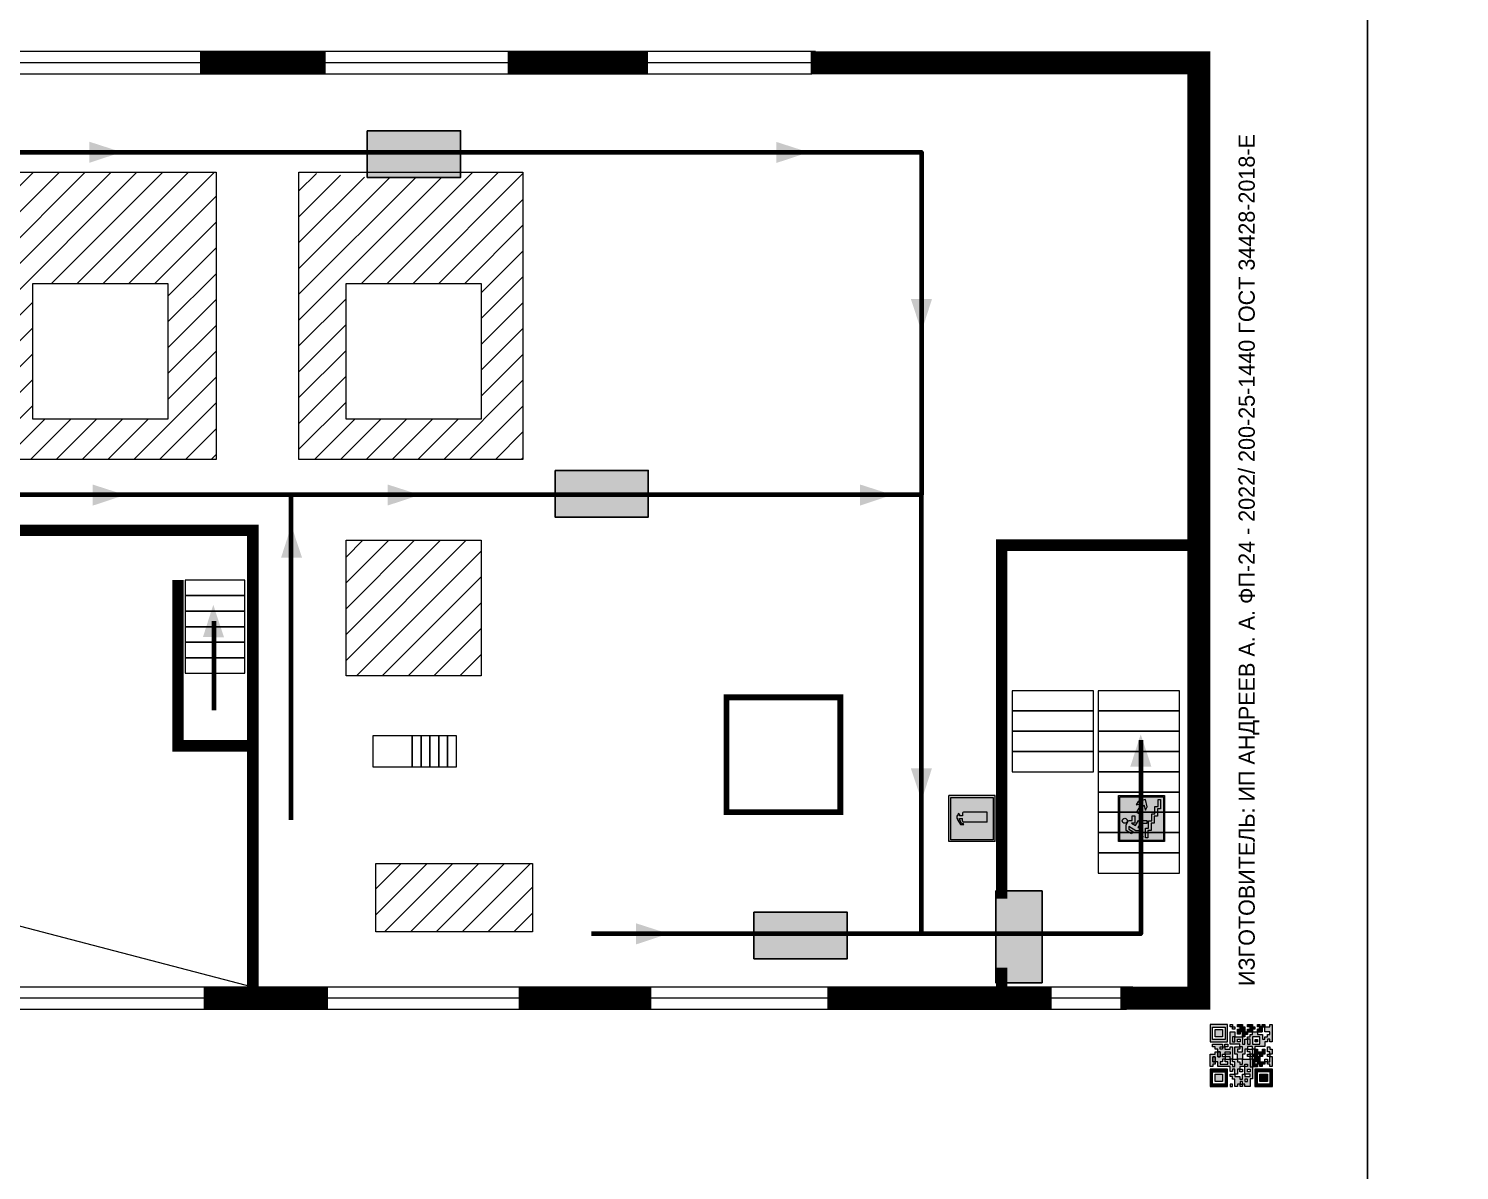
# Model space of a CAD drawing. Header units: millimetres. Extents: x 13810 to 67229, y 12374 to 21950.
# Drawn here: x 19426.9 to 19675.6, y 14956.4 to 15154.9 of the extents above; entities that cross this region are included whole.
import ezdxf

# ---------------------------------------------------------------- set-up
doc = ezdxf.new("R2010")
doc.units = ezdxf.units.MM
doc.layers.add('План_Штампы', color=7, linetype='Continuous')
doc.styles.add('обычный', font='arial.ttf')
pattern_1 = [(225, (40400.9095, 18281.769), (2.24506403, -2.24506403), [])]

# ---------------------------------------------------------------- blocks, each defined once
blk = doc.blocks.new('QR')
at = {"lineweight": 0}
h = blk.add_hatch(color=256, dxfattribs=at)
h.dxf.hatch_style = 1
h.paths.add_polyline_path([(9241.16, 2687.38), (9242.01, 2687.38), (9242.01, 2687.83), (9241.59, 2687.83), (9241.59, 2688.68), (9239.45, 2688.68), (9239.45, 2688.25), (9239.86, 2688.25), (9239.86, 2687.83), (9240.29, 2687.83), (9240.29, 2688.25), (9241.16, 2688.25), (9241.16, 2687.83), (9240.29, 2687.83), (9240.29, 2687.38), (9239.45, 2687.38), (9239.45, 2685.22), (9238.57, 2685.22), (9238.57, 2684.8), (9239.02, 2684.8), (9239.02, 2684.37), (9238.13, 2684.37), (9238.13, 2683.92), (9239.02, 2683.92), (9239.02, 2683.5), (9239.44, 2683.5), (9239.44, 2682.64), (9239.87, 2682.64), (9239.87, 2682.18), (9239.44, 2682.18), (9239.44, 2682.64), (9238.13, 2682.64), (9238.13, 2681.76), (9237.71, 2681.76), (9237.71, 2682.64), (9238.13, 2682.64), (9238.13, 2683.07), (9237.27, 2683.07), (9237.27, 2683.51), (9237.71, 2683.51), (9237.71, 2684.37), (9238.13, 2684.37), (9238.13, 2685.22), (9237.71, 2685.22), (9237.71, 2684.8), (9237.28, 2684.8), (9237.28, 2684.38), (9235.98, 2684.38), (9235.98, 2683.92), (9236.4, 2683.92), (9236.4, 2683.49), (9236.84, 2683.49), (9236.84, 2683.07), (9236.4, 2683.07), (9236.4, 2682.64), (9235.98, 2682.64), (9235.98, 2681.76), (9237.29, 2681.76), (9237.29, 2681.33), (9239.43, 2681.33), (9239.43, 2681.76), (9240.74, 2681.76), (9240.74, 2683.05), (9239.87, 2683.05), (9239.87, 2683.5), (9240.29, 2683.5), (9240.29, 2683.91), (9240.74, 2683.91), (9240.74, 2684.81), (9240.29, 2684.81), (9240.29, 2684.79), (9240.29, 2684.37), (9239.45, 2684.37), (9239.45, 2684.8), (9239.87, 2684.8), (9239.87, 2685.21), (9240.74, 2685.21), (9240.74, 2686.1), (9240.29, 2686.1), (9240.29, 2685.64), (9239.86, 2685.64), (9239.86, 2686.95), (9240.29, 2686.95), (9240.29, 2686.52), (9240.74, 2686.52), (9240.74, 2686.1), (9241.16, 2686.1), (9241.16, 2686.53), (9241.59, 2686.53), (9241.59, 2686.1), (9242.02, 2686.1), (9242.02, 2685.21), (9241.59, 2685.21), (9241.59, 2686.1), (9241.16, 2686.1), (9241.16, 2685.21), (9240.74, 2685.21), (9240.74, 2684.81), (9242.89, 2684.81), (9242.89, 2685.22), (9242.47, 2685.22), (9242.47, 2686.11), (9242.89, 2686.11), (9242.89, 2686.52), (9242.46, 2686.52), (9242.46, 2686.95), (9242.89, 2686.95), (9242.89, 2686.52), (9243.32, 2686.52), (9243.32, 2688.26), (9242.9, 2688.26), (9242.9, 2687.83), (9242.47, 2687.83), (9242.47, 2687.38), (9242.01, 2687.38), (9242.01, 2686.94), (9241.16, 2686.94)])
h.paths.add_polyline_path([(9239.02, 2682.18), (9239.02, 2681.76), (9238.54, 2681.76), (9238.54, 2682.18)], flags=16)
h.paths.add_polyline_path([(9237.27, 2682.65), (9237.27, 2682.19), (9236.83, 2682.19), (9236.83, 2682.65)], flags=16)
h = blk.add_hatch(color=256, dxfattribs=at)
h.dxf.hatch_style = 1
h.paths.add_polyline_path([(9238.15, 2687.83), (9236.83, 2687.83), (9236.83, 2686.52), (9238.15, 2686.52)], flags=0)
h.paths.add_polyline_path([(9239.01, 2685.65), (9239.01, 2688.68), (9235.98, 2688.68), (9235.98, 2685.65)])
h.paths.add_polyline_path([(9236.41, 2686.1), (9236.41, 2688.26), (9238.56, 2688.26), (9238.56, 2686.1)], flags=16)
h.paths.add_polyline_path([(9236.83, 2686.52), (9236.83, 2687.83), (9238.15, 2687.83), (9238.15, 2686.52)], flags=0)
h = blk.add_hatch(color=256, dxfattribs=at)
h.dxf.hatch_style = 1
h.paths.add_polyline_path([(9238.15, 2686.52), (9238.15, 2687.83), (9236.83, 2687.83), (9236.83, 2686.52)])
h.paths.add_polyline_path([(9245.91, 2686.52), (9245.91, 2687.83), (9244.59, 2687.83), (9244.59, 2686.52)], flags=0)
h.paths.add_polyline_path([(9246.77, 2685.65), (9246.77, 2688.68), (9243.74, 2688.68), (9243.74, 2685.65)])
h.paths.add_polyline_path([(9244.17, 2686.1), (9244.17, 2688.26), (9246.32, 2688.26), (9246.32, 2686.1)], flags=16)
h.paths.add_polyline_path([(9244.59, 2686.52), (9244.59, 2687.83), (9245.91, 2687.83), (9245.91, 2686.52)], flags=0)
h = blk.add_hatch(color=256, dxfattribs=at)
h.dxf.hatch_style = 1
h.paths.add_polyline_path([(9240.75, 2681.76), (9240.75, 2681.35), (9241.17, 2681.35), (9241.17, 2681.76)])
h.paths.add_polyline_path([(9241.6, 2682.18), (9241.17, 2682.18), (9241.17, 2681.76), (9241.6, 2681.76)])
h.paths.add_polyline_path([(9242.47, 2681.34), (9242.47, 2682.19), (9242.02, 2682.19), (9242.02, 2681.76), (9241.6, 2681.76), (9241.6, 2681.34)])
h.paths.add_polyline_path([(9239.87, 2678.3), (9239.44, 2678.3), (9239.44, 2677.89), (9241.17, 2677.89), (9241.17, 2678.3), (9240.28, 2678.3), (9240.28, 2678.73), (9239.87, 2678.73)])
h.paths.add_polyline_path([(9240.75, 2678.73), (9240.75, 2679.19), (9240.28, 2679.19), (9240.28, 2678.73)])
h.paths.add_polyline_path([(9241.6, 2678.73), (9241.17, 2678.73), (9241.17, 2678.3), (9241.6, 2678.3)])
h.paths.add_polyline_path([(9242.02, 2678.3), (9241.6, 2678.3), (9241.6, 2677.89), (9242.48, 2677.89), (9242.48, 2678.31), (9242.9, 2678.31), (9242.9, 2678.73), (9242.02, 2678.73)])
h.paths.add_polyline_path([(9246.36, 2684.37), (9246.36, 2684.79), (9245.93, 2684.79), (9245.93, 2684.37)])
h.paths.add_polyline_path([(9246.78, 2685.2), (9246.36, 2685.2), (9246.36, 2684.79), (9246.78, 2684.79)])
h.paths.add_polyline_path([(9245.91, 2687.83), (9244.59, 2687.83), (9244.59, 2686.52), (9245.91, 2686.52)])
h = blk.add_hatch(color=256, dxfattribs=at)
h.dxf.hatch_style = 1
h.paths.add_polyline_path([(9243.32, 2686.11), (9242.89, 2686.11), (9242.89, 2685.64), (9243.32, 2685.64)])
h.paths.add_polyline_path([(9239.02, 2683.07), (9239.02, 2683.5), (9238.56, 2683.5), (9238.56, 2683.07)])
h.paths.add_polyline_path([(9236.4, 2684.8), (9236.4, 2685.22), (9235.98, 2685.22), (9235.98, 2684.8)])
h.paths.add_polyline_path([(9236.4, 2683.07), (9236.4, 2683.49), (9235.98, 2683.49), (9235.98, 2683.07)])
h = blk.add_hatch(color=256, dxfattribs=at)
h.dxf.hatch_style = 1
h.paths.add_polyline_path([(9243.32, 2682.64), (9243.32, 2683.07), (9244.62, 2683.07), (9244.62, 2684.37), (9243.74, 2684.37), (9243.74, 2684.8), (9244.62, 2684.8), (9244.62, 2684.37), (9245.48, 2684.37), (9245.48, 2685.22), (9243.32, 2685.22), (9243.32, 2683.5), (9242.89, 2683.5), (9242.89, 2683.06), (9242.01, 2683.06), (9242.01, 2683.91), (9242.47, 2683.91), (9242.47, 2683.5), (9242.89, 2683.5), (9242.89, 2684.38), (9241.59, 2684.38), (9241.59, 2683.91), (9240.74, 2683.91), (9240.74, 2683.05), (9241.59, 2683.05), (9241.59, 2682.64), (9242.47, 2682.64), (9242.47, 2682.19), (9242.91, 2682.19), (9242.91, 2681.34), (9242.48, 2681.34), (9242.48, 2680.91), (9242.91, 2680.91), (9242.91, 2679.17), (9243.75, 2679.17), (9243.75, 2678.73), (9244.2, 2678.73), (9244.2, 2678.3), (9243.75, 2678.3), (9243.75, 2677.88), (9246.78, 2677.88), (9246.78, 2678.3), (9246.35, 2678.3), (9246.35, 2679.19), (9245.48, 2679.19), (9245.48, 2678.31), (9245.05, 2678.31), (9245.05, 2678.73), (9244.62, 2678.73), (9244.62, 2679.19), (9244.2, 2679.19), (9244.2, 2679.61), (9245.05, 2679.61), (9245.05, 2680.46), (9245.48, 2680.46), (9245.48, 2681.34), (9245.04, 2681.34), (9245.04, 2681.76), (9244.63, 2681.76), (9244.63, 2682.19), (9244.21, 2682.19), (9244.21, 2681.76), (9243.32, 2681.76), (9243.32, 2682.19), (9244.21, 2682.19), (9244.21, 2682.64)])
h.paths.add_polyline_path([(9243.75, 2683.49), (9243.75, 2683.92), (9244.21, 2683.92), (9244.21, 2683.49)], flags=16)
h.paths.add_polyline_path([(9243.32, 2681.34), (9244.63, 2681.34), (9244.63, 2680.04), (9243.32, 2680.04)], flags=16)
h.paths.add_polyline_path([(9243.76, 2680.89), (9244.18, 2680.89), (9244.18, 2680.48), (9243.76, 2680.48)], flags=0)
h = blk.add_hatch(color=256, dxfattribs=at)
h.dxf.hatch_style = 1
h.paths.add_polyline_path([(9246.36, 2683.07), (9246.78, 2683.07), (9246.78, 2683.92), (9246.36, 2683.92), (9246.36, 2683.49), (9245.92, 2683.49), (9245.92, 2683.92), (9245.06, 2683.92), (9245.06, 2683.49), (9245.48, 2683.49), (9245.48, 2683.07), (9244.62, 2683.07), (9244.62, 2682.65), (9245.05, 2682.65), (9245.05, 2682.18), (9245.48, 2682.18), (9245.48, 2682.65), (9246.36, 2682.65)])
h.paths.add_polyline_path([(9246.78, 2682.18), (9246.36, 2682.18), (9246.36, 2681.75), (9245.92, 2681.75), (9245.92, 2682.18), (9245.48, 2682.18), (9245.48, 2681.34), (9245.48, 2681.34), (9245.94, 2681.34), (9245.94, 2680.91), (9246.36, 2680.91), (9246.36, 2681.34), (9246.78, 2681.34)])
h = blk.add_hatch(color=256, dxfattribs=at)
h.dxf.hatch_style = 1
h.paths.add_polyline_path([(9242.02, 2680.46), (9242.48, 2680.46), (9242.48, 2680.91), (9241.58, 2680.91), (9241.58, 2681.35), (9241.17, 2681.35), (9241.17, 2680.91), (9240.75, 2680.91), (9240.75, 2681.33), (9239.43, 2681.33), (9239.43, 2680.46), (9239.86, 2680.46), (9239.86, 2680.92), (9240.3, 2680.92), (9240.3, 2680.46), (9239.86, 2680.46), (9239.86, 2680.04), (9239.44, 2680.04), (9239.44, 2679.62), (9239.86, 2679.62), (9239.86, 2679.19), (9240.29, 2679.19), (9240.29, 2680.03), (9241.18, 2680.03), (9241.18, 2680.47), (9241.6, 2680.47), (9241.6, 2680.03), (9241.18, 2680.03), (9241.18, 2679.61), (9241.6, 2679.61), (9241.6, 2679.19), (9242.47, 2679.19), (9242.47, 2679.6), (9242.02, 2679.6)])
h = blk.add_hatch(color=256, dxfattribs=at)
h.dxf.hatch_style = 1
h.paths.add_polyline_path([(9235.98, 2680.9), (9235.98, 2677.86), (9239.02, 2677.86), (9239.02, 2680.9)])
h.paths.add_polyline_path([(9238.57, 2680.48), (9238.57, 2678.32), (9236.41, 2678.32), (9236.41, 2680.48)], flags=16)
h.paths.add_polyline_path([(9238.15, 2680.05), (9238.15, 2678.74), (9236.83, 2678.74), (9236.83, 2680.05)], flags=0)
h = blk.add_hatch(color=256, dxfattribs=at)
h.dxf.hatch_style = 1
h.paths.add_polyline_path([(9238.15, 2680.05), (9236.83, 2680.05), (9236.83, 2678.74), (9238.15, 2678.74)])
h = blk.add_hatch(color=256, dxfattribs=at)
h.dxf.hatch_style = 1
h.paths.add_polyline_path([(9244.18, 2680.48), (9244.18, 2680.89), (9243.76, 2680.89), (9243.76, 2680.48)])
h = blk.add_hatch(color=256, dxfattribs=at)
h.dxf.hatch_style = 1
h.paths.add_polyline_path([(9245.93, 2680.04), (9245.93, 2680.46), (9245.48, 2680.46), (9245.48, 2679.62), (9246.35, 2679.62), (9246.35, 2680.04)])
h.paths.add_polyline_path([(9246.78, 2680.04), (9246.78, 2680.46), (9246.35, 2680.46), (9246.35, 2680.04)])
h.paths.add_polyline_path([(9246.78, 2679.18), (9246.78, 2679.62), (9246.35, 2679.62), (9246.35, 2679.18)])
for points in [[(9237.71, 2685.22), (9238.13, 2685.22), (9238.13, 2684.37), (9237.71, 2684.37), (9237.71, 2683.51), (9237.27, 2683.51), (9237.27, 2683.07), (9238.13, 2683.07), (9238.13, 2682.64), (9237.71, 2682.64), (9237.71, 2681.76), (9238.13, 2681.76), (9238.13, 2682.64), (9239.44, 2682.64), (9239.44, 2683.5), (9239.02, 2683.5), (9239.02, 2683.07), (9238.56, 2683.07), (9238.56, 2683.5), (9239.02, 2683.5), (9239.02, 2683.92), (9238.13, 2683.92), (9238.13, 2684.37), (9239.02, 2684.37), (9239.02, 2684.8), (9238.57, 2684.8), (9238.57, 2685.22), (9239.45, 2685.22), (9239.45, 2687.38), (9240.29, 2687.38), (9240.29, 2687.83), (9239.86, 2687.83), (9239.86, 2688.25), (9239.45, 2688.25), (9239.45, 2688.68), (9241.59, 2688.68), (9241.59, 2687.83), (9242.01, 2687.83), (9242.01, 2687.38), (9242.47, 2687.38), (9242.47, 2687.83), (9242.9, 2687.83), (9242.9, 2688.26), (9243.32, 2688.26), (9243.32, 2686.52), (9242.89, 2686.52), (9242.89, 2686.11), (9243.32, 2686.11), (9243.32, 2685.64), (9242.89, 2685.64), (9242.89, 2686.11), (9242.47, 2686.11), (9242.47, 2685.22), (9242.89, 2685.22), (9242.89, 2684.81), (9240.74, 2684.81), (9240.74, 2683.91), (9241.59, 2683.91), (9241.59, 2684.38), (9242.89, 2684.38), (9242.89, 2683.5), (9242.47, 2683.5), (9242.47, 2683.91), (9242.01, 2683.91), (9242.01, 2683.06), (9242.89, 2683.06), (9242.89, 2683.5), (9243.32, 2683.5), (9243.32, 2685.22), (9245.48, 2685.22), (9245.48, 2684.37), (9244.62, 2684.37), (9244.62, 2683.07), (9245.48, 2683.07), (9245.48, 2683.49), (9245.06, 2683.49), (9245.06, 2683.92), (9245.92, 2683.92), (9245.92, 2683.49), (9246.36, 2683.49), (9246.36, 2683.92), (9246.78, 2683.92), (9246.78, 2683.07), (9246.36, 2683.07), (9246.36, 2682.65), (9245.48, 2682.65), (9245.48, 2682.18), (9245.92, 2682.18), (9245.92, 2681.75), (9246.36, 2681.75), (9246.36, 2682.18), (9246.78, 2682.18), (9246.78, 2681.34), (9246.36, 2681.34), (9246.36, 2680.91), (9245.94, 2680.91), (9245.94, 2681.34), (9245.48, 2681.34), (9245.48, 2680.46), (9245.93, 2680.46), (9245.93, 2680.04), (9246.35, 2680.04), (9246.35, 2680.46), (9246.78, 2680.46), (9246.78, 2680.04), (9246.78, 2680.04), (9246.35, 2680.04), (9246.35, 2679.62), (9246.78, 2679.62), (9246.78, 2679.18), (9246.35, 2679.18), (9246.35, 2678.3), (9246.78, 2678.3), (9246.78, 2677.88), (9243.75, 2677.88), (9243.75, 2678.3), (9244.2, 2678.3), (9244.2, 2678.73), (9243.75, 2678.73), (9243.75, 2679.17), (9242.91, 2679.17), (9242.91, 2680.91), (9242.48, 2680.91), (9242.48, 2680.46), (9242.02, 2680.46), (9242.02, 2679.6), (9242.47, 2679.6), (9242.47, 2679.19), (9241.6, 2679.19), (9241.6, 2679.61), (9241.18, 2679.61), (9241.18, 2680.03), (9240.29, 2680.03), (9240.29, 2679.19), (9240.75, 2679.19), (9240.75, 2678.73), (9240.28, 2678.73), (9240.28, 2678.3), (9241.17, 2678.3), (9241.17, 2678.73), (9241.6, 2678.73), (9241.6, 2678.3), (9242.02, 2678.3), (9242.02, 2678.73), (9242.9, 2678.73), (9242.9, 2678.31), (9242.48, 2678.31), (9242.48, 2677.89), (9241.6, 2677.89), (9241.6, 2678.3), (9241.17, 2678.3), (9241.17, 2677.89), (9239.44, 2677.89), (9239.44, 2678.3), (9239.87, 2678.3), (9239.87, 2678.73), (9240.28, 2678.73), (9240.28, 2679.19), (9240.29, 2679.19), (9239.86, 2679.19), (9239.86, 2679.62), (9239.44, 2679.62), (9239.44, 2680.04), (9239.86, 2680.04), (9239.86, 2680.46), (9239.43, 2680.46), (9239.43, 2681.33), (9237.29, 2681.33), (9237.29, 2681.76), (9235.98, 2681.76), (9235.98, 2682.64), (9236.4, 2682.64), (9236.4, 2683.07), (9235.98, 2683.07), (9235.98, 2683.49), (9236.4, 2683.49), (9236.4, 2683.92), (9235.98, 2683.92), (9235.98, 2684.38), (9237.28, 2684.38), (9237.28, 2684.8), (9237.71, 2684.8), (9237.71, 2685.22), (9237.92, 2685.22)], [(9240.74, 2686.1), (9240.74, 2686.52), (9240.29, 2686.52), (9240.29, 2686.95), (9239.86, 2686.95), (9239.86, 2685.64), (9240.29, 2685.64), (9240.29, 2686.1), (9240.74, 2686.1), (9240.74, 2686.52)], [(9240.74, 2685.21), (9239.87, 2685.21), (9239.87, 2684.8), (9239.45, 2684.8), (9239.45, 2684.37), (9240.29, 2684.37), (9240.29, 2684.79), (9240.29, 2684.81), (9240.74, 2684.81), (9240.74, 2685.21), (9239.87, 2685.21)], [(9240.74, 2683.91), (9240.29, 2683.91), (9240.29, 2683.5), (9239.87, 2683.5), (9239.87, 2683.05), (9240.74, 2683.05), (9240.74, 2683.91)], [(9244.62, 2684.37), (9244.62, 2684.8), (9243.74, 2684.8), (9243.74, 2684.37), (9244.62, 2684.37)], [(9240.74, 2683.05), (9240.74, 2681.76), (9239.43, 2681.76), (9239.43, 2681.33), (9240.75, 2681.33), (9240.75, 2681.35), (9240.75, 2680.91), (9241.17, 2680.91), (9241.17, 2681.35), (9241.58, 2681.35), (9241.58, 2680.91), (9242.48, 2680.91), (9242.48, 2681.34), (9242.91, 2681.34), (9242.91, 2682.19), (9242.47, 2682.19), (9242.47, 2682.64), (9241.59, 2682.64), (9241.59, 2683.05), (9240.74, 2683.05)], [(9241.6, 2681.76), (9242.02, 2681.76), (9242.02, 2682.19), (9242.47, 2682.19), (9242.47, 2681.34), (9241.6, 2681.34), (9241.6, 2681.76)], [(9244.62, 2683.07), (9243.32, 2683.07), (9243.32, 2682.64), (9244.21, 2682.64), (9244.21, 2682.19), (9243.32, 2682.19), (9243.32, 2681.76), (9244.21, 2681.76), (9244.21, 2682.19), (9244.63, 2682.19), (9244.63, 2681.76), (9245.04, 2681.76), (9245.04, 2681.34), (9245.48, 2681.34)], [(9245.48, 2682.18), (9245.05, 2682.18), (9245.05, 2682.65), (9244.62, 2682.65), (9244.62, 2683.07)], [(9245.48, 2682.18), (9245.48, 2681.34)], [(9239.86, 2680.46), (9239.86, 2680.92), (9240.3, 2680.92), (9240.3, 2680.46), (9239.86, 2680.46)], [(9245.48, 2680.46), (9245.05, 2680.46), (9245.05, 2679.61), (9244.2, 2679.61), (9244.2, 2679.19), (9244.62, 2679.19), (9244.62, 2678.73), (9245.05, 2678.73), (9245.05, 2678.31), (9245.48, 2678.31), (9245.48, 2679.19), (9246.35, 2679.19), (9246.35, 2679.07)], [(9246.35, 2679.62), (9245.48, 2679.62), (9245.48, 2680.46)], [(9245.48, 2680.46), (9245.48, 2679.62), (9246.35, 2679.62), (9246.35, 2680.04), (9245.93, 2680.04), (9245.93, 2680.46), (9245.48, 2680.46), (9245.48, 2679.62)], [(9246.35, 2679.62), (9246.35, 2679.18)]]:
    blk.add_lwpolyline(points, dxfattribs=at)
for points in [[(9235.98, 2685.65), (9239.01, 2685.65), (9239.01, 2688.68), (9235.98, 2688.68)], [(9236.41, 2688.26), (9238.56, 2688.26), (9238.56, 2686.1), (9236.41, 2686.1)], [(9236.83, 2687.83), (9238.15, 2687.83), (9238.15, 2686.52), (9236.83, 2686.52)], [(9240.29, 2687.83), (9241.16, 2687.83), (9241.16, 2688.25), (9240.29, 2688.25)], [(9240.29, 2688.25), (9241.16, 2688.25), (9241.16, 2687.83), (9240.29, 2687.83)], [(9242.01, 2687.38), (9241.16, 2687.38), (9241.16, 2686.94), (9242.01, 2686.94)], [(9241.16, 2687.38), (9242.01, 2687.38), (9242.01, 2686.94), (9241.16, 2686.94)], [(9241.16, 2686.53), (9241.59, 2686.53), (9241.59, 2686.1), (9241.16, 2686.1)], [(9242.89, 2686.52), (9242.46, 2686.52), (9242.46, 2686.95), (9242.89, 2686.95)], [(9243.74, 2685.65), (9246.77, 2685.65), (9246.77, 2688.68), (9243.74, 2688.68)], [(9244.17, 2688.26), (9246.32, 2688.26), (9246.32, 2686.1), (9244.17, 2686.1)], [(9244.59, 2687.83), (9245.91, 2687.83), (9245.91, 2686.52), (9244.59, 2686.52)], [(9235.98, 2684.8), (9236.4, 2684.8), (9236.4, 2685.22), (9235.98, 2685.22)], [(9241.16, 2686.1), (9240.74, 2686.1), (9240.74, 2685.21), (9241.16, 2685.21)], [(9241.59, 2686.1), (9242.02, 2686.1), (9242.02, 2685.21), (9241.59, 2685.21)], [(9243.75, 2683.92), (9244.21, 2683.92), (9244.21, 2683.49), (9243.75, 2683.49)], [(9245.93, 2684.79), (9246.36, 2684.79), (9246.36, 2684.37), (9245.93, 2684.37)], [(9246.36, 2685.2), (9246.78, 2685.2), (9246.78, 2684.79), (9246.36, 2684.79)], [(9236.4, 2683.07), (9236.84, 2683.07), (9236.84, 2683.49), (9236.4, 2683.49)], [(9236.83, 2682.19), (9237.27, 2682.19), (9237.27, 2682.65), (9236.83, 2682.65)], [(9238.54, 2682.18), (9239.02, 2682.18), (9239.02, 2681.76), (9238.54, 2681.76)], [(9239.44, 2682.64), (9239.87, 2682.64), (9239.87, 2682.18), (9239.44, 2682.18)], [(9240.75, 2681.76), (9241.17, 2681.76), (9241.17, 2681.35), (9240.75, 2681.35)], [(9241.17, 2682.18), (9241.6, 2682.18), (9241.6, 2681.76), (9241.17, 2681.76)], [(9235.98, 2677.86), (9239.02, 2677.86), (9239.02, 2680.9), (9235.98, 2680.9)], [(9236.41, 2680.48), (9238.57, 2680.48), (9238.57, 2678.32), (9236.41, 2678.32)], [(9236.83, 2680.05), (9238.15, 2680.05), (9238.15, 2678.74), (9236.83, 2678.74)], [(9241.18, 2680.03), (9241.6, 2680.03), (9241.6, 2680.47), (9241.18, 2680.47)], [(9243.32, 2680.04), (9244.63, 2680.04), (9244.63, 2681.34), (9243.32, 2681.34)], [(9243.76, 2680.89), (9244.18, 2680.89), (9244.18, 2680.48), (9243.76, 2680.48)]]:
    blk.add_lwpolyline(points, close=True, dxfattribs=at)
blk = doc.blocks.new('A$C32E8229D')
at = {"true_color": 0xffffff}
blk.add_hatch(color=7, dxfattribs=at).paths.add_polyline_path([(0, 0), (0, -8), (16, -8), (16, 0)])
h = blk.add_hatch(color=126)
h.paths.add_polyline_path([(0.2, -0.2), (15.8, -0.2), (15.8, -7.8), (0.2, -7.8)])
h.paths.add_polyline_path([(13.49, -2.05), (12.08, -2.05), (11.37, -2.63, 0.162397), (11.29, -2.84), (11.29, -3.63), (10.35, -3.63), (10.35, -4.05), (11.68, -4.05), (11.68, -3.48), (12.26, -4.28), (11.29, -5.1), (11.29, -6.78), (11.85, -6.78), (11.85, -5.44), (12.8, -4.64), (12.8, -5.94), (14.46, -5.94), (14.46, -5.39), (13.45, -5.39), (13.45, -3.97), (12.46, -2.59), (13.15, -2.59), (13.69, -3.34), (14.18, -3)], flags=16)
h.paths.add_polyline_path([(10.74, -1.82, 1), (11.8, -1.82, 1)], flags=16)
h.paths.add_polyline_path([(9.39, -3.59), (5.99, -3.59), (6.56, -3.03), (5.91, -3.03), (5.1, -3.83), (5.91, -4.64), (6.56, -4.64), (5.99, -4.09), (9.39, -4.09)], flags=16)
h.paths.add_polyline_path([(4.29, -1.08), (1.72, -1.08), (1.72, -6.6), (4.29, -6.6)], flags=16)
at = {"color": 126}
blk.add_lwpolyline([(16, -8), (0, -8), (0, 0), (16, 0)], close=True, dxfattribs=at)
blk = doc.blocks.new('A$C7B4425F7')
at = {"true_color": 0xffffff}
blk.add_hatch(color=7, dxfattribs=at).paths.add_polyline_path([(0, 0), (-16, 0), (-16, -8), (0, -8)])
h = blk.add_hatch(color=126)
h.paths.add_polyline_path([(-0.2, -0.2), (-15.8, -0.2), (-15.8, -7.8), (-0.2, -7.8)])
h.paths.add_polyline_path([(-11.76, -2.03), (-11.76, -3.66), (-11.17, -3.66, -0.568275), (-11.17, -6.18), (-12.58, -6.18), (-12.58, -2.03)], flags=16)
h.paths.add_polyline_path([(-13.33, -4.12, -0.495768), (-13.59, -6.18), (-15.03, -6.18), (-15.03, -2.03), (-13.59, -2.03, -0.487973)], flags=16)
h.paths.add_polyline_path([(-10.25, -2.03), (-9.48, -2.03), (-9.48, -6.18), (-10.25, -6.18)], flags=16)
h.paths.add_polyline_path([(-13.84, -3.69), (-14.24, -3.69), (-14.24, -3.03), (-13.9, -3.03, -0.692621)], flags=0)
h.paths.add_polyline_path([(-9.15, -2.03), (-8.4, -2.03), (-8.04, -3.07), (-7.68, -2.03), (-6.93, -2.03), (-7.64, -4.1), (-6.93, -6.18), (-7.68, -6.18), (-8.04, -5.14), (-8.4, -6.18), (-9.15, -6.18), (-8.44, -4.1)], flags=16)
h.paths.add_polyline_path([(-11.76, -4.46), (-11.42, -4.46, -0.692621), (-11.36, -5.12), (-11.76, -5.12)], flags=0)
h.paths.add_polyline_path([(-13.9, -5.2), (-14.24, -5.2), (-14.24, -4.55), (-13.84, -4.55, -0.708038)], flags=0)
edge = h.paths.add_edge_path(flags=16)
edge.add_ellipse((-5.51, -4.08), major_axis=(0, 2.05), ratio=0.586184, start_angle=0, end_angle=360)
edge = h.paths.add_edge_path(flags=0)
edge.add_ellipse((-5.51, -4.08), major_axis=(0, 1.14), ratio=0.454828, start_angle=0, end_angle=360)
h.paths.add_polyline_path([(-4.13, -4.96, 0.377264), (-3.48, -4.52, 0.0555), (-3.16, -2.03), (-1.66, -2.03), (-1.66, -4.96), (-0.96, -4.96), (-0.96, -7.01), (-1.75, -7.01), (-1.75, -6.18), (-3.3, -6.18), (-3.3, -7.02), (-4.13, -7.02)], flags=16)
h.paths.add_polyline_path([(-2.73, -2.91), (-2.28, -2.91), (-2.28, -4.96), (-3.05, -4.96, 0.079136)], flags=0)
at = {"color": 126}
blk.add_lwpolyline([(-16, -8), (0, -8), (0, 0), (-16, 0)], close=True, dxfattribs=at)
blk = doc.blocks.new('A$C3AD82952')
at = {"true_color": 0xf5f5ff}
h = blk.add_hatch(color=7, dxfattribs=at)
h.dxf.hatch_style = 1
h.paths.add_polyline_path([(8.21, 8.73, 0.414214), (7.89, 9.05), (7.22, 9.05), (7.22, 9.92), (7.59, 9.92, 1), (7.57, 10.36), (7.22, 10.36), (7.22, 10.6), (6.43, 10.6), (6.43, 10.36), (6.01, 10.36), (4.74, 9.59), (4.74, 8.69), (4.98, 8.73), (4.98, 9.26), (6.12, 9.91), (6.43, 9.91), (6.43, 9.05), (5.76, 9.05, 0.414214), (5.44, 8.73), (5.44, 2.2), (8.21, 2.2)], flags=0)
h.paths.add_polyline_path([(12.8, 12.8), (0, 12.8), (0, 0), (12.8, 0)])
h.paths.add_polyline_path([(0.51, 12.29), (12.29, 12.29), (12.29, 0.51), (0.51, 0.51)], flags=16)
h.paths.add_polyline_path([(4.74, 9.59), (6.01, 10.36), (6.43, 10.36), (6.43, 10.6), (7.22, 10.6), (7.22, 10.36), (7.59, 10.36, -0.94586), (7.59, 9.92), (7.22, 9.92), (7.22, 9.05), (7.89, 9.05, -0.414214), (8.21, 8.73), (8.21, 2.2), (5.44, 2.2), (5.44, 8.73, -0.414214), (5.76, 9.05), (6.43, 9.05), (6.43, 9.91), (6.12, 9.91), (4.98, 9.26), (4.98, 8.73), (4.74, 8.69)], flags=0)
h = blk.add_hatch(color=242)
h.dxf.hatch_style = 1
h.paths.add_polyline_path([(12.29, 12.29), (0.51, 12.29), (0.51, 0.51), (12.29, 0.51)])
h.paths.add_polyline_path([(4.74, 8.69), (4.74, 9.59), (6.01, 10.36), (6.43, 10.36), (6.43, 10.6), (7.22, 10.6), (7.22, 10.36), (7.59, 10.36, -0.94586), (7.59, 9.92), (7.22, 9.92), (7.22, 9.05), (7.89, 9.05, -0.414214), (8.21, 8.73), (8.21, 2.2), (5.44, 2.2), (5.44, 8.73, -0.414214), (5.76, 9.05), (6.43, 9.05), (6.43, 9.91), (6.12, 9.91), (4.98, 9.26), (4.98, 8.73)], flags=16)
h = blk.add_hatch(color=7, dxfattribs=at)
h.dxf.hatch_style = 1
h.paths.add_polyline_path([(8.21, 8.73, 0.414214), (7.89, 9.05), (7.22, 9.05), (7.22, 9.92), (7.59, 9.92, 1), (7.57, 10.36), (7.22, 10.36), (7.22, 10.6), (6.43, 10.6), (6.43, 10.36), (6.01, 10.36), (4.74, 9.59), (4.74, 8.69), (4.98, 8.73), (4.98, 9.26), (6.12, 9.91), (6.43, 9.91), (6.43, 9.05), (5.76, 9.05, 0.414214), (5.44, 8.73), (5.44, 2.2), (8.21, 2.2)])
at = {"color": 242, "lineweight": 5}
for p, q in [((0, 0), (0, 12.8)), ((0, 12.8), (12.8, 12.8)), ((12.8, 0), (12.8, 12.8)), ((6.01, 10.36), (4.74, 9.59)), ((4.74, 9.59), (4.74, 8.69)), ((4.74, 8.69), (4.98, 8.73)), ((4.98, 9.26), (6.12, 9.91)), ((4.98, 8.73), (4.98, 9.26)), ((5.44, 2.2), (5.44, 8.73)), ((5.76, 9.05), (6.43, 9.05)), ((6.01, 10.36), (6.43, 10.36)), ((6.12, 9.91), (6.43, 9.91)), ((7.22, 10.6), (6.43, 10.6)), ((6.43, 10.6), (6.43, 10.36)), ((6.43, 9.91), (6.43, 9.05)), ((7.22, 10.36), (7.22, 10.6)), ((7.59, 10.36), (7.22, 10.36)), ((7.22, 9.05), (7.22, 9.92)), ((7.59, 9.92), (7.22, 9.92)), ((7.89, 9.05), (7.22, 9.05)), ((8.21, 2.2), (8.21, 8.73)), ((0, 0), (12.8, 0)), ((5.44, 2.2), (8.21, 2.2))]:
    blk.add_line(p, q, dxfattribs=at)
blk.add_lwpolyline([(0.51, 12.29), (12.29, 12.29), (12.29, 0.51), (0.51, 0.51)], close=True, dxfattribs=at)
for centre, radius, start, end in [((5.76, 8.73), 0.32, 90, 180), ((7.58, 10.14), 0.223, 273.1875, 86.8125), ((7.89, 8.73), 0.32, 0, 90)]:
    blk.add_arc(centre, radius, start, end, dxfattribs=at)
blk = doc.blocks.new('вниз')
at = {"lineweight": 0, "true_color": 0xffffff}
h = blk.add_hatch(color=7, dxfattribs=at)
h.dxf.hatch_style = 1
h.paths.add_polyline_path([(40994.51, -4472.22), (40986.51, -4472.22), (40986.51, -4480.22), (40994.51, -4480.22)])
h.paths.add_polyline_path([(40994.31, -4472.42), (40994.31, -4480.01), (40986.71, -4480.01), (40986.71, -4472.42)], flags=16)
h.paths.add_polyline_path([(40988.43, -4473.53), (40989.43, -4473.53), (40990.19, -4473.96), (40990.19, -4474.6), (40991, -4474.6), (40991, -4475.06), (40989.73, -4475.06), (40989.73, -4474.46), (40989.3, -4475.18), (40990.17, -4475.7), (40990.17, -4477.11), (40989.63, -4477.11), (40989.63, -4476.01), (40988.94, -4475.59), (40988.94, -4476.46), (40988.94, -4476.46), (40987.47, -4476.46), (40987.26, -4476.46), (40987.26, -4475.92), (40988.4, -4475.92), (40988.4, -4475.2), (40989.1, -4473.99), (40988.66, -4473.99), (40988.24, -4474.7), (40987.86, -4474.47), (40988.41, -4473.56)], flags=0)
h.paths.add_polyline_path([(40990.55, -4473.29, -1), (40989.69, -4473.29, -1)], flags=0)
h.paths.add_polyline_path([(40988.85, -4476.89), (40988.85, -4477.43), (40990.1, -4477.43), (40990.1, -4477.99), (40991.34, -4477.99), (40991.34, -4478.54), (40992.59, -4478.54), (40992.59, -4479.09), (40993.83, -4479.09), (40993.83, -4479.52), (40992.17, -4479.52), (40992.17, -4478.97), (40990.91, -4478.97), (40990.91, -4478.41), (40989.68, -4478.41), (40989.68, -4477.86), (40988.43, -4477.86), (40988.43, -4477.31), (40987.6, -4477.31), (40987.18, -4477.31), (40987.18, -4476.89)], flags=0)
h.paths.add_polyline_path([(40991.61, -4475.33), (40993.12, -4476.2), (40992.9, -4475.27), (40993.48, -4475.6), (40993.83, -4476.88), (40992.56, -4477.22), (40991.97, -4476.88), (40992.9, -4476.61), (40991.38, -4475.74), (40991.58, -4475.39)], flags=0)
h.paths.add_polyline_path([(40990.19, -4473.96), (40989.43, -4473.53), (40988.43, -4473.53), (40988.41, -4473.56), (40987.86, -4474.47), (40988.24, -4474.7), (40988.66, -4473.99), (40989.1, -4473.99), (40988.4, -4475.2), (40988.4, -4475.92), (40987.26, -4475.92), (40987.26, -4476.46), (40987.47, -4476.46), (40988.94, -4476.46), (40988.94, -4476.27), (40988.94, -4475.59), (40989.63, -4476.01), (40989.63, -4477.11), (40990.17, -4477.11), (40990.17, -4475.7), (40989.3, -4475.18), (40989.73, -4474.46), (40989.73, -4475.06), (40991, -4475.06), (40991, -4474.6), (40990.19, -4474.6)], flags=0)
h.paths.add_polyline_path([(40990.55, -4473.29, 1), (40989.69, -4473.29, 1)], flags=0)
h.paths.add_polyline_path([(40991.61, -4475.33), (40991.58, -4475.39), (40991.38, -4475.74), (40992.9, -4476.61), (40991.97, -4476.88), (40992.56, -4477.22), (40993.83, -4476.88), (40993.48, -4475.6), (40992.9, -4475.27), (40993.12, -4476.2)], flags=0)
h.paths.add_polyline_path([(40990.1, -4477.43), (40988.85, -4477.43), (40988.85, -4476.89), (40987.18, -4476.89), (40987.18, -4477.31), (40987.6, -4477.31), (40988.43, -4477.31), (40988.43, -4477.86), (40989.68, -4477.86), (40989.68, -4478.41), (40990.91, -4478.41), (40990.91, -4478.97), (40992.17, -4478.97), (40992.17, -4479.52), (40993.83, -4479.52), (40993.83, -4479.09), (40992.59, -4479.09), (40992.59, -4478.54), (40991.34, -4478.54), (40991.34, -4477.99), (40990.1, -4477.99)], flags=0)
at = {"lineweight": 0}
h = blk.add_hatch(color=126, dxfattribs=at)
h.dxf.hatch_style = 1
h.paths.add_polyline_path([(40994.31, -4472.42), (40986.71, -4472.42), (40986.71, -4480.01), (40994.31, -4480.01)])
h.paths.add_polyline_path([(40988.43, -4473.53), (40989.43, -4473.53), (40990.19, -4473.96), (40990.19, -4474.6), (40991, -4474.6), (40991, -4475.06), (40989.73, -4475.06), (40989.73, -4474.46), (40989.3, -4475.18), (40990.17, -4475.7), (40990.17, -4477.11), (40989.63, -4477.11), (40989.63, -4476.01), (40988.94, -4475.59), (40988.94, -4476.46), (40988.94, -4476.46), (40987.47, -4476.46), (40987.26, -4476.46), (40987.26, -4475.92), (40988.4, -4475.92), (40988.4, -4475.2), (40989.1, -4473.99), (40988.66, -4473.99), (40988.24, -4474.7), (40987.86, -4474.47), (40988.41, -4473.56)], flags=16)
h.paths.add_polyline_path([(40990.55, -4473.29, -1), (40989.69, -4473.29, -1)], flags=16)
h.paths.add_polyline_path([(40988.85, -4476.89), (40988.85, -4477.43), (40990.1, -4477.43), (40990.1, -4477.99), (40991.34, -4477.99), (40991.34, -4478.54), (40992.59, -4478.54), (40992.59, -4479.09), (40993.83, -4479.09), (40993.83, -4479.52), (40992.17, -4479.52), (40992.17, -4478.97), (40990.91, -4478.97), (40990.91, -4478.41), (40989.68, -4478.41), (40989.68, -4477.86), (40988.43, -4477.86), (40988.43, -4477.31), (40987.6, -4477.31), (40987.18, -4477.31), (40987.18, -4476.89)], flags=16)
h.paths.add_polyline_path([(40991.61, -4475.33), (40993.12, -4476.2), (40992.9, -4475.27), (40993.48, -4475.6), (40993.83, -4476.88), (40992.56, -4477.22), (40991.97, -4476.88), (40992.9, -4476.61), (40991.38, -4475.74), (40991.58, -4475.39)], flags=16)
at = {"lineweight": 0, "true_color": 0xffffff}
h = blk.add_hatch(color=7, dxfattribs=at)
h.dxf.hatch_style = 1
h.paths.add_polyline_path([(40989.73, -4474.46), (40989.73, -4475.06), (40991, -4475.06), (40991, -4474.6), (40990.19, -4474.6), (40990.19, -4473.96), (40989.43, -4473.53), (40988.43, -4473.53), (40988.41, -4473.56), (40987.86, -4474.47), (40988.24, -4474.7), (40988.66, -4473.99), (40989.1, -4473.99), (40988.4, -4475.2), (40988.4, -4475.92), (40987.26, -4475.92), (40987.26, -4476.46), (40987.47, -4476.46), (40988.94, -4476.46), (40988.94, -4475.59), (40989.63, -4476.01), (40989.63, -4477.11), (40990.17, -4477.11), (40990.17, -4475.7), (40989.3, -4475.18)])
h.paths.add_polyline_path([(40989.69, -4473.29, 1), (40990.55, -4473.29, 1)])
h.paths.add_polyline_path([(40991.61, -4475.33), (40991.58, -4475.39), (40991.38, -4475.74), (40992.9, -4476.61), (40991.97, -4476.88), (40992.56, -4477.22), (40993.83, -4476.88), (40993.48, -4475.6), (40992.9, -4475.27), (40993.12, -4476.2)])
h.paths.add_polyline_path([(40990.1, -4477.43), (40988.85, -4477.43), (40988.85, -4476.89), (40987.18, -4476.89), (40987.18, -4477.31), (40987.6, -4477.31), (40988.43, -4477.31), (40988.43, -4477.86), (40989.68, -4477.86), (40989.68, -4478.41), (40990.91, -4478.41), (40990.91, -4478.97), (40992.17, -4478.97), (40992.17, -4479.52), (40993.83, -4479.52), (40993.83, -4479.09), (40992.59, -4479.09), (40992.59, -4478.54), (40991.34, -4478.54), (40991.34, -4477.99), (40990.1, -4477.99)])
at = {"color": 126, "lineweight": 0}
for points in [[(40986.51, -4472.22), (40994.51, -4472.22), (40994.51, -4480.22), (40986.51, -4480.22)], [(40986.71, -4472.42), (40994.31, -4472.42), (40994.31, -4480.01), (40986.71, -4480.01)]]:
    blk.add_lwpolyline(points, close=True, dxfattribs=at)
for points in [[(40987.47, -4476.46), (40987.26, -4476.46), (40987.26, -4475.92), (40988.4, -4475.92), (40988.4, -4475.2), (40989.1, -4473.99), (40988.66, -4473.99), (40988.24, -4474.7), (40987.86, -4474.47), (40988.41, -4473.56), (40988.43, -4473.53), (40989.43, -4473.53), (40990.19, -4473.96), (40990.19, -4474.6), (40991, -4474.6), (40991, -4475.06), (40989.73, -4475.06), (40989.73, -4474.46), (40989.3, -4475.18), (40990.17, -4475.7), (40990.17, -4477.11), (40989.63, -4477.11), (40989.63, -4476.01), (40988.94, -4475.59), (40988.94, -4476.46)], [(40987.6, -4477.31), (40987.18, -4477.31), (40987.18, -4476.89), (40988.85, -4476.89), (40988.85, -4477.43), (40990.1, -4477.43), (40990.1, -4477.99), (40991.34, -4477.99), (40991.34, -4478.54), (40992.59, -4478.54), (40992.59, -4479.09), (40993.83, -4479.09), (40993.83, -4479.52), (40992.17, -4479.52), (40992.17, -4478.97), (40990.91, -4478.97), (40990.91, -4478.41), (40989.68, -4478.41), (40989.68, -4477.86), (40988.43, -4477.86), (40988.43, -4477.31), (40987.6, -4477.31)], [(40987.47, -4476.46), (40988.94, -4476.46), (40988.94, -4476.27)], [(40991.58, -4475.39), (40991.38, -4475.74), (40992.9, -4476.61), (40991.97, -4476.88), (40992.56, -4477.22), (40993.83, -4476.88), (40993.48, -4475.6), (40992.9, -4475.27), (40993.12, -4476.2), (40991.61, -4475.33), (40991.58, -4475.39)]]:
    blk.add_lwpolyline(points, dxfattribs=at)
blk.add_circle((40990.12, -4473.29), 0.432, dxfattribs=at)

msp = doc.modelspace()

# ---------------------------------------------------------------- hatches: boundary and pattern name
at = {"lineweight": 0}
h = msp.add_hatch(dxfattribs=at)
h.set_pattern_fill('ANSI31', color=256, angle=180)
h.set_pattern_definition(pattern_1)
h.paths.add_polyline_path([(19505.56, 15065.93), (19482.06, 15065.93), (19482.06, 15042.35), (19505.56, 15042.35)])
h.paths.add_polyline_path([(19473.87, 15079.98), (19512.79, 15079.98), (19512.79, 15129.92), (19501.96, 15129.92), (19501.96, 15129.01), (19485.76, 15129.01), (19473.87, 15129.92)])
h.paths.add_polyline_path([(19482.06, 15110.58), (19505.56, 15110.58), (19505.56, 15087), (19482.06, 15087)], flags=16)
h.paths.add_polyline_path([(19459.48, 15129.92), (19420.56, 15129.92), (19420.56, 15079.98), (19459.48, 15079.98)])
h.paths.add_polyline_path([(19451.09, 15087), (19427.59, 15087), (19427.59, 15110.58), (19451.09, 15110.58)], flags=16)
h.paths.add_polyline_path([(19372.52, 15079.98), (19411.44, 15079.98), (19411.44, 15129.92), (19372.52, 15129.92)])
h.paths.add_polyline_path([(19403.84, 15111.83), (19378, 15111.83), (19378, 15085.89), (19403.84, 15085.89)], flags=16)
h.paths.add_polyline_path([(19351.73, 15121.78), (19312.8, 15121.78), (19312.8, 15084.88), (19351.73, 15084.88)])
h.paths.add_polyline_path([(19344.53, 15090.52), (19321.03, 15090.52), (19321.03, 15114.1), (19344.53, 15114.1)], flags=16)
h.paths.add_polyline_path([(19285.28, 15118.7), (19250.25, 15118.7), (19250.25, 15085.49), (19285.28, 15085.49)])
h.paths.add_polyline_path([(19257.34, 15113.57), (19278.49, 15113.57), (19278.49, 15092.35), (19257.34, 15092.35)], flags=16)
h.paths.add_polyline_path([(19331.7, 14995.9), (19331.7, 15009.01), (19281.94, 15009.01), (19281.94, 14995.9)])
h = msp.add_hatch(dxfattribs=at)
h.set_pattern_fill('ANSI31', color=256, angle=180)
h.set_pattern_definition(pattern_1)
h.paths.add_polyline_path([(19487.25, 15009.75), (19487.25, 14997.87), (19514.46, 14997.87), (19514.46, 15009.75)])

# ---------------------------------------------------------------- linework, layer by layer
at = {"color": 126, "lineweight": 0, "true_color": 0x008754}
for points in [[(19059.64, 15336.92), (19659.64, 15336.92), (19659.64, 14941.92), (19059.64, 14941.92)], [(19659.64, 15336.92), (20259.64, 15336.92), (20259.64, 14941.92), (19659.64, 14941.92)]]:
    msp.add_lwpolyline(points, close=True, dxfattribs=at)
at = {"lineweight": 0}
for points in [[(19563.66, 15150.9), (19152.45, 15150.9)], [(19562.86, 15148.91), (19151.65, 15148.91)], [(19563.02, 15146.96), (19151.81, 15146.96)], [(19465.87, 14988.26), (19420.34, 15000.1), (19414.01, 15067.65)], [(19616.66, 14986.34), (19180.54, 14986.34)], [(19618.86, 14988.26), (19182.74, 14988.26)], [(19617.73, 14984.39), (19181.61, 14984.39)]]:
    msp.add_lwpolyline(points, dxfattribs=at)
at = {"lineweight": 100, "const_width": 4}
for points in [[(19456.67, 15148.91), (19478.51, 15148.91)], [(19510.18, 15148.91), (19534.56, 15148.91)], [(19562.86, 15148.91), (19630.29, 15148.91), (19630.29, 14986.34), (19616.66, 14986.34)], [(19478.92, 14986.34), (19457.3, 14986.34)], [(19535.12, 14986.34), (19512.06, 14986.34)], [(19604.73, 14986.34), (19565.74, 14986.34)]]:
    msp.add_lwpolyline(points, dxfattribs=at)
at = {"color": 126, "lineweight": 100, "true_color": 0x008754}
for points in [[(19243.49, 15073.81), (19243.49, 15133.38), (19582.1, 15133.38), (19582.1, 15073.81)], [(19620.22, 15031.2), (19620.22, 14997.53), (19582.1, 14997.53), (19582.1, 15073.81), (19243.49, 15073.81), (19243.49, 15056.17)], [(19472.54, 15017.34), (19472.54, 15073.81)], [(19459.12, 15036.42), (19459.12, 15051.87)], [(19582.1, 14997.53), (19524.72, 14997.53)]]:
    msp.add_lwpolyline(points, dxfattribs=at)
at = {"lineweight": 0}
for points in [[(19459.48, 15079.98), (19420.56, 15079.98), (19420.56, 15129.92), (19459.48, 15129.92)], [(19512.79, 15079.98), (19473.87, 15079.98), (19473.87, 15129.92), (19512.79, 15129.92)], [(19451.09, 15087), (19427.59, 15087), (19427.59, 15110.58), (19451.09, 15110.58)], [(19505.56, 15087), (19482.06, 15087), (19482.06, 15110.58), (19505.56, 15110.58)], [(19505.56, 15042.35), (19482.06, 15042.35), (19482.06, 15065.93), (19505.56, 15065.93)], [(19464.45, 15059.01), (19454.12, 15059.01), (19454.12, 15056.31), (19464.45, 15056.31)], [(19464.45, 15056.31), (19454.12, 15056.31), (19454.12, 15053.61), (19464.45, 15053.61)], [(19464.45, 15053.61), (19454.12, 15053.61), (19454.12, 15050.91), (19464.45, 15050.91)], [(19464.45, 15050.91), (19454.12, 15050.91), (19454.12, 15048.21), (19464.45, 15048.21)], [(19464.45, 15048.21), (19454.12, 15048.21), (19454.12, 15045.51), (19464.45, 15045.51)], [(19464.45, 15045.51), (19454.12, 15045.51), (19454.12, 15042.81), (19464.45, 15042.81)], [(19611.99, 15039.78), (19597.88, 15039.78), (19597.88, 15036.26), (19611.99, 15036.26)], [(19626.94, 15039.78), (19612.83, 15039.78), (19612.83, 15036.26), (19626.94, 15036.26)], [(19611.99, 15036.26), (19597.88, 15036.26), (19597.88, 15032.74), (19611.99, 15032.74)], [(19626.94, 15036.26), (19612.83, 15036.26), (19612.83, 15032.74), (19626.94, 15032.74)], [(19493.58, 15026.48), (19486.77, 15026.48), (19486.77, 15032.02), (19493.58, 15032.02)], [(19495.11, 15026.48), (19493.58, 15026.48), (19493.58, 15032.02), (19495.11, 15032.02)], [(19496.64, 15026.48), (19495.11, 15026.48), (19495.11, 15032.02), (19496.64, 15032.02)], [(19498.17, 15026.48), (19496.64, 15026.48), (19496.64, 15032.02), (19498.17, 15032.02)], [(19499.7, 15026.48), (19498.17, 15026.48), (19498.17, 15032.02), (19499.7, 15032.02)], [(19501.22, 15026.48), (19499.7, 15026.48), (19499.7, 15032.02), (19501.22, 15032.02)], [(19611.99, 15032.74), (19597.88, 15032.74), (19597.88, 15029.21), (19611.99, 15029.21)], [(19626.94, 15032.74), (19612.83, 15032.74), (19612.83, 15029.21), (19626.94, 15029.21)], [(19611.99, 15029.21), (19597.88, 15029.21), (19597.88, 15025.69), (19611.99, 15025.69)], [(19626.94, 15029.21), (19612.83, 15029.21), (19612.83, 15025.69), (19626.94, 15025.69)], [(19626.94, 15025.69), (19612.83, 15025.69), (19612.83, 15022.16), (19626.94, 15022.16)], [(19626.94, 15022.16), (19612.83, 15022.16), (19612.83, 15018.64), (19626.94, 15018.64)], [(19626.94, 15018.64), (19612.83, 15018.64), (19612.83, 15015.11), (19626.94, 15015.11)], [(19626.94, 15015.11), (19612.83, 15015.11), (19612.83, 15011.59), (19626.94, 15011.59)], [(19626.94, 15011.59), (19612.83, 15011.59), (19612.83, 15008.07), (19626.94, 15008.07)], [(19514.46, 14997.87), (19487.25, 14997.87), (19487.25, 15009.75), (19514.46, 15009.75)]]:
    msp.add_lwpolyline(points, close=True, dxfattribs=at)
at = {"lineweight": 0, "const_width": 2}
for points in [[(19465.87, 14986.23), (19465.87, 15067.65), (19373.14, 15067.65), (19373.14, 14987.34), (19414.01, 14987.34), (19414.01, 15067.65)], [(19596.03, 15003.63), (19596.03, 15065.09), (19630.29, 15065.09)], [(19465.87, 15030.2), (19452.85, 15030.2), (19452.85, 15059.01)], [(19596.03, 14986.2), (19596.03, 14991.66)]]:
    msp.add_lwpolyline(points, dxfattribs=at)
at = {"lineweight": 0, "const_width": 1}
msp.add_lwpolyline([(19567.99, 15018.68), (19548.18, 15018.68), (19548.18, 15038.63), (19567.99, 15038.63)], close=True, dxfattribs=at)
at = {"layer": 'План_Штампы', "color": 126, "true_color": 0x008754}
for points in [[(19437.44, 15131.54), (19437.44, 15135.2), (19443.06, 15133.39)], [(19556.87, 15131.51), (19556.87, 15135.17), (19562.49, 15133.36)], [(19580.25, 15107.85), (19583.92, 15107.85), (19582.11, 15102.22)], [(19438.03, 15071.95), (19438.03, 15075.61), (19443.66, 15073.8)], [(19489.28, 15071.96), (19489.29, 15075.62), (19494.91, 15073.82)], [(19571.43, 15071.96), (19571.43, 15075.62), (19577.05, 15073.82)], [(19474.42, 15062.88), (19470.76, 15062.88), (19472.56, 15068.51)], [(19460.84, 15049.08), (19457.18, 15049.09), (19458.98, 15054.71)], [(19622.07, 15026.59), (19618.41, 15026.59), (19620.21, 15032.21)], [(19580.25, 15026.3), (19583.92, 15026.3), (19582.11, 15020.68)], [(19532.48, 14995.68), (19532.48, 14999.35), (19538.11, 14997.54)]]:
    msp.add_solid(points, dxfattribs=at)

# ---------------------------------------------------------------- block references
at = {"xscale": 0.625, "yscale": 0.625, "zscale": 0.625, "rotation": 90}
msp.add_blockref('A$C3AD82952', (19594.88, 15013.54), dxfattribs=at)
at = {"color": 126, "true_color": 0x008754, "rotation": 90}
msp.add_blockref('вниз', (15144.14, -25972.95), dxfattribs=at)
at = {"color": 22, "lineweight": 100, "true_color": 0xbb1e10, "rotation": 90}
msp.add_blockref('QR', (22320.97, 5735), dxfattribs=at)
at = {"layer": 'План_Штампы', "color": 126, "xscale": 1.012510887696, "yscale": 1.012510887696, "zscale": 1.012510887696, "rotation": 179.9978653237144}
msp.add_blockref('A$C32E8229D', (19501.96, 15129.01), dxfattribs=at)
at = {"layer": 'План_Штампы', "color": 126, "true_color": 0x008754, "xscale": 1.012510887696, "yscale": 1.012510887696, "zscale": 1.012510887696, "rotation": 179.9978653237144}
for p in [(19534.6, 15069.96), (19569.18, 14993.18)]:
    msp.add_blockref('A$C32E8229D', p, dxfattribs=at)
at = {"layer": 'План_Штампы', "rotation": 90}
msp.add_blockref('A$C7B4425F7', (19595.05, 15004.99), dxfattribs=at)

# ---------------------------------------------------------------- texts
at = {"lineweight": 0, "insert": (19639.04, 15062.49), "char_height": 2.8, "width": 191.3484, "attachment_point": 5, "rotation": 90, "style": 'обычный'}
msp.add_mtext('\\pi-8.4,l8.4,t8.4;{\\fProxima Nova Rg|b0|i0|c204|p2;ИЗГОТОВИТЕЛЬ: ИП АНДРЕЕВ А. А.\\fProxima Nova Rg|b0|i0|c0|p2; \\fProxima Nova Rg|b0|i0|c204|p2;ФП-24 - 2022/ 200-25-1440 ГОСТ 34428-2018-Е\\H1.2266x; }', dxfattribs=at)

doc.saveas('drawing.dxf')
